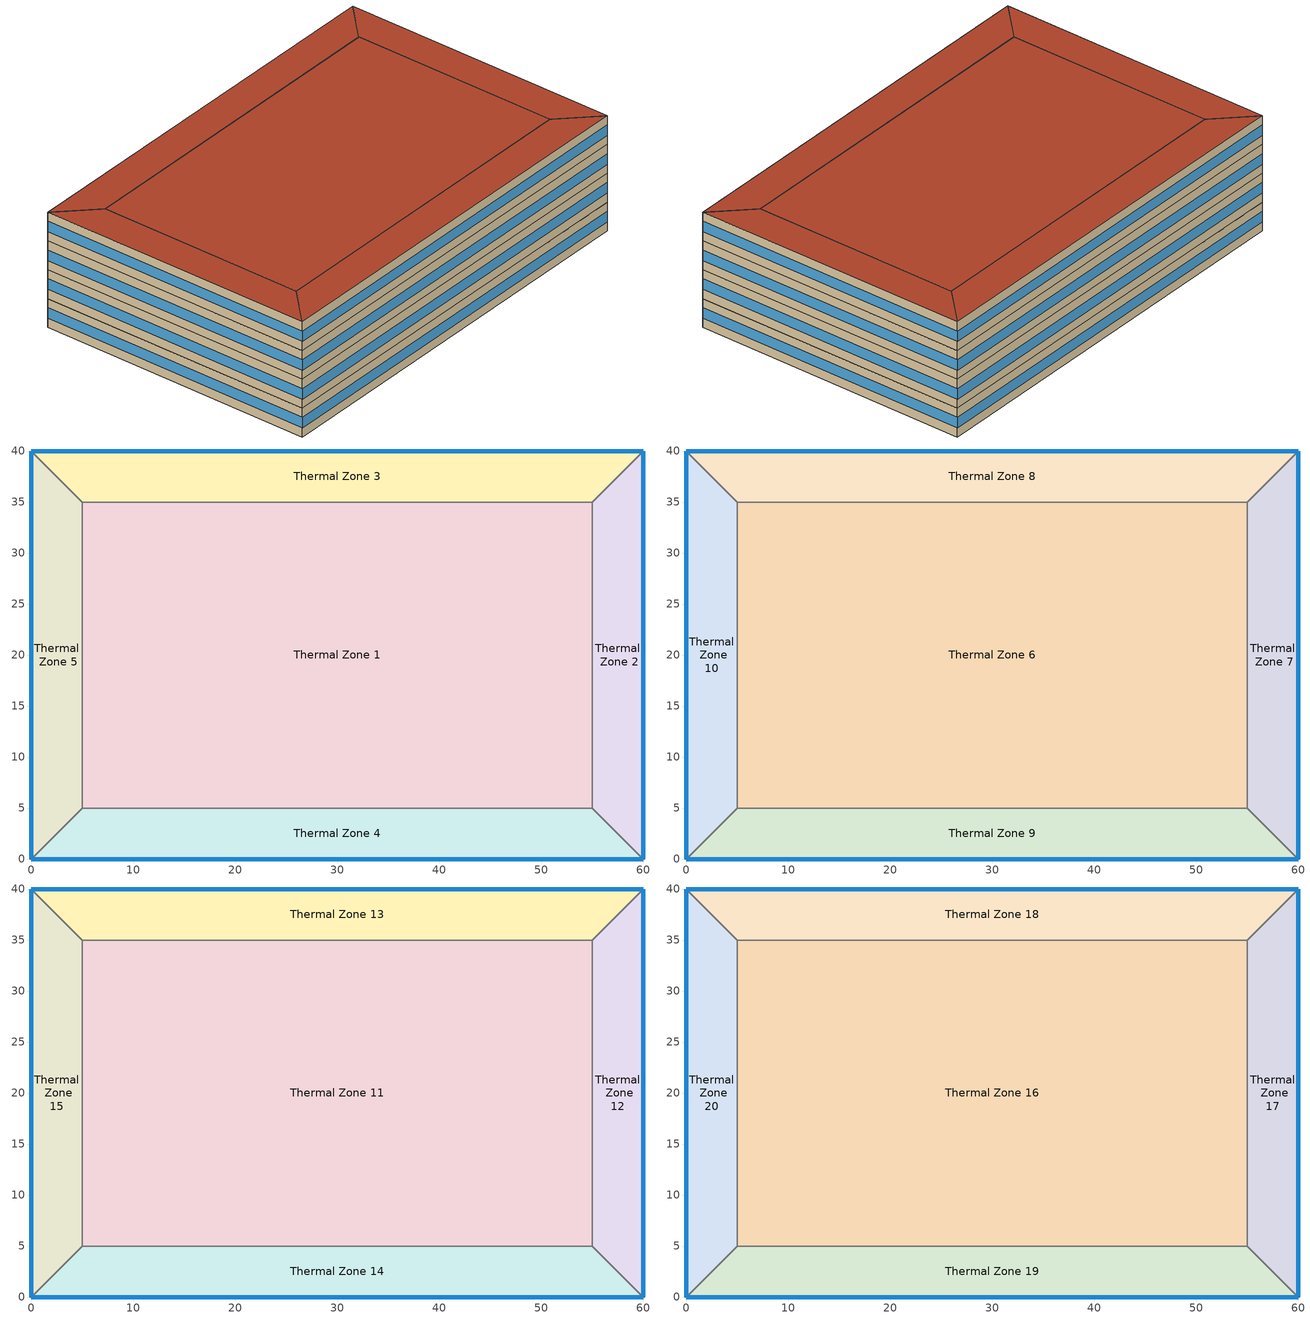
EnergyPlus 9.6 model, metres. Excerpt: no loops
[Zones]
Thermal Zone 1
 floor ground (ExtSlabCarpet): 5,5 5,35 55,35 55,5 z0
 wall to Thermal Zone 5 (Interior Wall): 5,35 5,5 z0:4.2
 wall to Thermal Zone 3 (Interior Wall): 55,35 5,35 z0:4.2
 wall to Thermal Zone 2 (Interior Wall): 55,5 55,35 z0:4.2
 wall to Thermal Zone 4 (Interior Wall): 5,5 55,5 z0:4.2
Thermal Zone 2
 floor ground (ExtSlabCarpet): 55,5 55,35 60,40 60,0 z0
 wall outside (Ext Wall): 60,0 60,40 z0:4.2
 wall to Thermal Zone 4 (Interior Wall): 55,5 60,0 z0:4.2
 wall to Thermal Zone 3 (Interior Wall): 60,40 55,35 z0:4.2
 window (Ext Window): 60,0.01 60,39.99 z1.34:2.86
Thermal Zone 3
 floor ground (ExtSlabCarpet): 5,35 0,40 60,40 55,35 z0
 wall outside (Ext Wall): 60,40 0,40 z0:4.2
 wall to Thermal Zone 5 (Interior Wall): 0,40 5,35 z0:4.2
 window (Ext Window): 59.99,40 0.01,40 z1.34:2.86
Thermal Zone 4
 floor ground (ExtSlabCarpet): 55,5 60,0 0,0 5,5 z0
 wall outside (Ext Wall): 0,0 60,0 z0:4.2
 wall to Thermal Zone 5 (Interior Wall): 5,5 0,0 z0:4.2
 window (Ext Window): 0.01,0 59.99,0 z1.34:2.86
Thermal Zone 5
 floor ground (ExtSlabCarpet): 0,40 5,35 5,5 0,0 z0
 wall outside (Ext Wall): 0,40 0,0 z0:4.2
 window (Ext Window): 0,39.99 0,0.01 z1.34:2.86
Thermal Zone 6
 floor to Thermal Zone 1 (Interior Floor): 5,5 5,35 55,35 55,5 z4.2
 wall to Thermal Zone 10 (Interior Wall): 5,35 5,5 z4.2:8.4
 wall to Thermal Zone 8 (Interior Wall): 55,35 5,35 z4.2:8.4
 wall to Thermal Zone 7 (Interior Wall): 55,5 55,35 z4.2:8.4
 wall to Thermal Zone 9 (Interior Wall): 5,5 55,5 z4.2:8.4
Thermal Zone 7
 floor to Thermal Zone 2 (Interior Floor): 55,5 55,35 60,40 60,0 z4.2
 wall outside (Ext Wall): 60,0 60,40 z4.2:8.4
 wall to Thermal Zone 9 (Interior Wall): 55,5 60,0 z4.2:8.4
 wall to Thermal Zone 8 (Interior Wall): 60,40 55,35 z4.2:8.4
 window (Ext Window): 60,0.01 60,39.99 z5.54:7.06
Thermal Zone 8
 floor to Thermal Zone 3 (Interior Floor): 5,35 0,40 60,40 55,35 z4.2
 wall outside (Ext Wall): 60,40 0,40 z4.2:8.4
 wall to Thermal Zone 10 (Interior Wall): 0,40 5,35 z4.2:8.4
 window (Ext Window): 59.99,40 0.01,40 z5.54:7.06
Thermal Zone 9
 floor to Thermal Zone 4 (Interior Floor): 55,5 60,0 0,0 5,5 z4.2
 wall outside (Ext Wall): 0,0 60,0 z4.2:8.4
 wall to Thermal Zone 10 (Interior Wall): 5,5 0,0 z4.2:8.4
 window (Ext Window): 0.01,0 59.99,0 z5.54:7.06
Thermal Zone 10
 floor to Thermal Zone 5 (Interior Floor): 0,40 5,35 5,5 0,0 z4.2
 wall outside (Ext Wall): 0,40 0,0 z4.2:8.4
 window (Ext Window): 0,39.99 0,0.01 z5.54:7.06
Thermal Zone 11
 floor to Thermal Zone 6 (Interior Floor): 5,5 5,35 55,35 55,5 z8.4
 wall to Thermal Zone 15 (Interior Wall): 5,35 5,5 z8.4:12.6
 wall to Thermal Zone 13 (Interior Wall): 55,35 5,35 z8.4:12.6
 wall to Thermal Zone 12 (Interior Wall): 55,5 55,35 z8.4:12.6
 wall to Thermal Zone 14 (Interior Wall): 5,5 55,5 z8.4:12.6
Thermal Zone 12
 floor to Thermal Zone 7 (Interior Floor): 55,5 55,35 60,40 60,0 z8.4
 wall outside (Ext Wall): 60,0 60,40 z8.4:12.6
 wall to Thermal Zone 14 (Interior Wall): 55,5 60,0 z8.4:12.6
 wall to Thermal Zone 13 (Interior Wall): 60,40 55,35 z8.4:12.6
 window (Ext Window): 60,0.01 60,39.99 z9.74:11.26
Thermal Zone 13
 floor to Thermal Zone 8 (Interior Floor): 5,35 0,40 60,40 55,35 z8.4
 wall outside (Ext Wall): 60,40 0,40 z8.4:12.6
 wall to Thermal Zone 15 (Interior Wall): 0,40 5,35 z8.4:12.6
 window (Ext Window): 59.99,40 0.01,40 z9.74:11.26
Thermal Zone 14
 floor to Thermal Zone 9 (Interior Floor): 55,5 60,0 0,0 5,5 z8.4
 wall outside (Ext Wall): 0,0 60,0 z8.4:12.6
 wall to Thermal Zone 15 (Interior Wall): 5,5 0,0 z8.4:12.6
 window (Ext Window): 0.01,0 59.99,0 z9.74:11.26
Thermal Zone 15
 floor to Thermal Zone 10 (Interior Floor): 0,40 5,35 5,5 0,0 z8.4
 wall outside (Ext Wall): 0,40 0,0 z8.4:12.6
 window (Ext Window): 0,39.99 0,0.01 z9.74:11.26
Thermal Zone 16
 floor to Thermal Zone 11 (Interior Floor): 5,5 5,35 55,35 55,5 z12.6
 wall to Thermal Zone 20 (Interior Wall): 5,35 5,5 z12.6:16.8
 wall to Thermal Zone 18 (Interior Wall): 55,35 5,35 z12.6:16.8
 wall to Thermal Zone 17 (Interior Wall): 55,5 55,35 z12.6:16.8
 wall to Thermal Zone 19 (Interior Wall): 5,5 55,5 z12.6:16.8
 roof outside (Ext Roof): 55,5 55,35 5,35 5,5 z16.8
Thermal Zone 17
 floor to Thermal Zone 12 (Interior Floor): 55,5 55,35 60,40 60,0 z12.6
 wall outside (Ext Wall): 60,0 60,40 z12.6:16.8
 wall to Thermal Zone 19 (Interior Wall): 55,5 60,0 z12.6:16.8
 wall to Thermal Zone 18 (Interior Wall): 60,40 55,35 z12.6:16.8
 window (Ext Window): 60,0.01 60,39.99 z13.94:15.46
 roof outside (Ext Roof): 60,0 60,40 55,35 55,5 z16.8
Thermal Zone 18
 floor to Thermal Zone 13 (Interior Floor): 5,35 0,40 60,40 55,35 z12.6
 wall outside (Ext Wall): 60,40 0,40 z12.6:16.8
 wall to Thermal Zone 20 (Interior Wall): 0,40 5,35 z12.6:16.8
 window (Ext Window): 59.99,40 0.01,40 z13.94:15.46
 roof outside (Ext Roof): 55,35 60,40 0,40 5,35 z16.8
Thermal Zone 19
 floor to Thermal Zone 14 (Interior Floor): 55,5 60,0 0,0 5,5 z12.6
 wall outside (Ext Wall): 0,0 60,0 z12.6:16.8
 wall to Thermal Zone 20 (Interior Wall): 5,5 0,0 z12.6:16.8
 window (Ext Window): 0.01,0 59.99,0 z13.94:15.46
 roof outside (Ext Roof): 5,5 0,0 60,0 55,5 z16.8
Thermal Zone 20
 floor to Thermal Zone 15 (Interior Floor): 0,40 5,35 5,5 0,0 z12.6
 wall outside (Ext Wall): 0,40 0,0 z12.6:16.8
 window (Ext Window): 0,39.99 0,0.01 z13.94:15.46
 roof outside (Ext Roof): 0,0 5,5 5,35 0,40 z16.8
[Building]
Building 1: North Axis {deg}=-0
[Site:Location]
Washington Dc Dulles IntL Ar: Latitude {deg}=38.98; Longitude {deg}=-77.47; Time Zone {hr}=-5; Elevation {m}=82
[SizingPeriod:DesignDay] Day of Month=21; Dry-Bulb Temperature Range Modifier Type=DefaultMultipliers; Barometric Pressure {Pa}=86790; Rain Indicator=No; Snow Indicator=No; Daylight Saving Time Indicator=No; Begin Environment Reset Mode=FullResetAtBeginEnvironment
Name | Month | Day Type | Maximum Dry-Bulb Temperature {C} | Daily Dry-Bulb Temperature Range {deltaC} | Humidity Condition Type | Wetbulb or DewPoint at Maximum Dry-Bulb {C} | Wind Speed {m/s} | Wind Direction {deg} | Solar Model Indicator | ASHRAE Clear Sky Optical Depth for Beam Irradiance (taub) | ASHRAE Clear Sky Optical Depth for Diffuse Irradiance (taud) | Enthalpy at Maximum Dry-Bulb {J/kg} | Sky Clearness
SALT-LAKE-CITY-IAP Ann Clg .4% Condns DB=>MWB | 7 | SummerDesignDay | 36.5 | 14.4 | Wetbulb | 17.1 | 5 | 340 | ASHRAETau | 0.339 | 2.366
SALT-LAKE-CITY-IAP Ann Clg .4% Condns DP=>MDB | 7 | SummerDesignDay | 22.5 | 14.4 | Dewpoint | 15.6 | 5 | 340 | ASHRAETau | 0.339 | 2.366
SALT-LAKE-CITY-IAP Ann Clg .4% Condns Enth=>MDB | 7 | SummerDesignDay | 30.8 | 14.4 | Enthalpy |  | 5 | 340 | ASHRAETau | 0.339 | 2.366 | 59300
SALT-LAKE-CITY-IAP Ann Clg .4% Condns WB=>MDB | 7 | SummerDesignDay | 31.2 | 14.4 | Wetbulb | 19 | 5 | 340 | ASHRAETau | 0.339 | 2.366
SALT-LAKE-CITY-IAP Ann Htg 99.6% Condns DB | 1 | WinterDesignDay | -12.4 | 0 | Wetbulb | -12.4 | 2.6 | 140 | ASHRAEClearSky |  |  |  | 0
SALT-LAKE-CITY-IAP Ann Htg Wind 99.6% Condns WS=>MCDB | 1 | WinterDesignDay | 6.8 | 0 | Wetbulb | 6.8 | 12.4 | 140 | ASHRAEClearSky |  |  |  | 0
SALT-LAKE-CITY-IAP Ann Hum_n 99.6% Condns DP=>MCDB | 1 | WinterDesignDay | -10.7 | 0 | Dewpoint | -16.2 | 2.6 | 140 | ASHRAEClearSky |  |  |  | 0
[Material] Thermal Absorptance=0.9
Name | Roughness | Thickness m | Conductivity W/m-K | Density kg/m3 | Specific Heat J/kg-K | Solar Absorptance | Visible Absorptance
wall concrete | MediumRough | 0.25 | 0.5 | 2243 | 837 | 0.65 | 0.65
roof concrete | MediumRough | 0.3 | 0.5 | 2243 | 837 | 0.65 | 0.65
Wall Insulation [30]; Roof Insulation [30] | MediumRough | 0.1693 | 0.049 | 265 | 836.8 | 0.7 | 0.7
F16 Acoustic tile | MediumSmooth | 0.0191 | 0.06 | 368 | 590 | 0.3 | 0.3
M11 100mm lightweight concrete | MediumRough | 0.1016 | 0.53 | 1280 | 840 | 0.5 | 0.5
MAT-CC05 4 HW CONCRETE | Rough | 0.1016 | 1.311 | 2240 | 836.8 | 0.85 | 0.85
G01a 19mm gypsum board | MediumSmooth | 0.019 | 0.16 | 800 | 1090 | 0.4 | 0.4
[Material:AirGap]
Name | Thermal Resistance m2-K/W
F04 Wall air space resistance | 0.15
F05 Ceiling air space resistance | 0.18
[Material:NoMass]
CP02 CARPET PAD: Roughness=Smooth; Thermal Resistance m2-K/W=0.1; Thermal Absorptance=0.9; Solar Absorptance=0.8; Visible Absorptance=0.8
[WindowMaterial:SimpleGlazingSystem]
Window Material Simple Glazing System: U-Factor W/m2-K=2.2; Solar Heat Gain Coefficient=0.45
[Construction]
Ext Roof: roof concrete, Roof Insulation [30]
Ext Wall: wall concrete, Wall Insulation [30]
Ext Window: Window Material Simple Glazing System
ExtSlabCarpet: MAT-CC05 4 HW CONCRETE, CP02 CARPET PAD
Interior Floor: F16 Acoustic tile, F05 Ceiling air space resistance, M11 100mm lightweight concrete
Interior Wall: G01a 19mm gypsum board, F04 Wall air space resistance, G01a 19mm gypsum board
[Zone]
Thermal Zone 1; Thermal Zone 2; Thermal Zone 3; Thermal Zone 4; Thermal Zone 5: 0, 0, 0, 0, , 1, , , , , , Yes
Thermal Zone 6; Thermal Zone 7; Thermal Zone 8; Thermal Zone 9; Thermal Zone 10: 0, 0, 0, 4.2, , 1, , , , , , Yes
Thermal Zone 11; Thermal Zone 12; Thermal Zone 13; Thermal Zone 14; Thermal Zone 15: 0, 0, 0, 8.4, , 1, , , , , , Yes
Thermal Zone 16; Thermal Zone 17; Thermal Zone 18; Thermal Zone 19; Thermal Zone 20: 0, 0, 0, 12.6, , 1, , , , , , Yes
[AvailabilityManager:Scheduled] Schedule=Always On Discrete
VAV with Reheat 1 Availability Manager; Air Loop HVAC Outdoor Air System 1 Availability Manager
[Schedule:Constant]
Always On Discrete: Hourly Value=1
